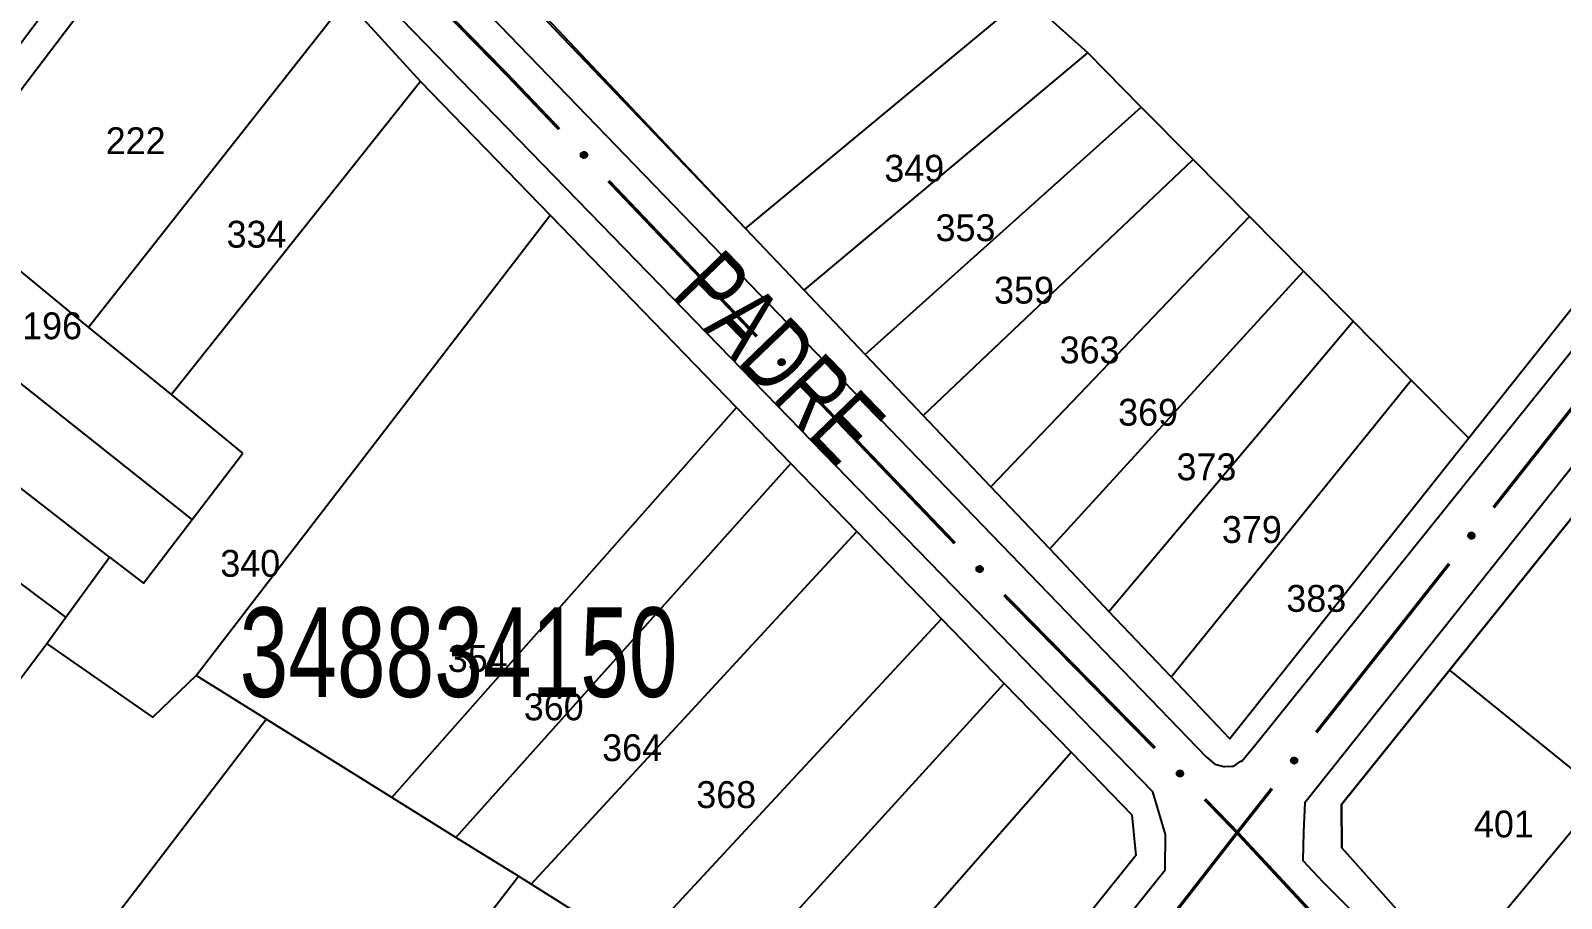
# Model space of a CAD drawing. Extents: x 199577 to 200882, y 4838726 to 4840156.
# Drawn here: x 200309.6 to 200395.1, y 4839333.4 to 4839381.8 of the extents above; entities that cross this region are included whole.
import ezdxf
from ezdxf.enums import TextEntityAlignment as Align

# ---------------------------------------------------------------- set-up
doc = ezdxf.new("R2010")
doc.units = 0
doc.header["$LTSCALE"] = 1.5
doc.header["$MEASUREMENT"] = 0
for name, color, linetype in [('CD_MALHA_LOTES', 7, 'CONTINUOUS'), ('CD_TXT_QUADRA', 2, 'CONTINUOUS'), ('RU-QUADRA', 210, 'CONTINUOUS'), ('SV-EIXO-RUA-PAV', 20, 'CONTINUOUS'), ('SV-RUA-PAVIM', 7, 'CONTINUOUS'), ('SV-TXT-RUA-PAV', 7, 'CONTINUOUS'), ('Th_NmrPorta', 1, 'CONTINUOUS')]:
    doc.layers.add(name, color=color, linetype=linetype)
doc.styles.add('ARIAL', font='ARIAL.SHX')

msp = doc.modelspace()

# ---------------------------------------------------------------- linework, layer by layer
at = {"layer": 'CD_MALHA_LOTES', "linetype": 'Continuous', "flags": 128}
for points in [[(200349.51, 4839370.79), (200326.05, 4839395.63), (200323.56, 4839397.88), (200357.95, 4839434.88), (200358.06, 4839434.65)], [(200422.88, 4839400.52), (200389.93, 4839359.07)], [(200304.27, 4839372.29), (200319, 4839391.7), (200327.19, 4839383.55)], [(200312.79, 4839365.28), (200327.19, 4839383.55)], [(200327.19, 4839383.55), (200331.34, 4839378.99)], [(200349.51, 4839370.79), (200365.14, 4839383.75)], [(200368.64, 4839380.59), (200365.14, 4839383.75)], [(200352.79, 4839367.34), (200368.64, 4839380.59)], [(200371.62, 4839377.57), (200368.64, 4839380.59)], [(200331.34, 4839378.99), (200317.43, 4839361.51)], [(200331.34, 4839378.99), (200338.59, 4839371.52)], [(200356.2, 4839363.75), (200371.62, 4839377.57)], [(200374.52, 4839374.64), (200371.62, 4839377.57)], [(200359.44, 4839360.34), (200374.52, 4839374.64)], [(200377.67, 4839371.46), (200374.52, 4839374.64)], [(200312.79, 4839365.28), (200304.27, 4839372.29)], [(200318.81, 4839345.8), (200338.59, 4839371.52)], [(200338.59, 4839371.52), (200349, 4839360.79)], [(200363.22, 4839356.35), (200377.67, 4839371.46)], [(200380.7, 4839368.4), (200377.67, 4839371.46)], [(200352.79, 4839367.34), (200349.51, 4839370.79)], [(200318.59, 4839354.53), (200301.22, 4839368.28)], [(200366.51, 4839352.88), (200380.7, 4839368.4)], [(200380.7, 4839368.4), (200383.47, 4839365.6)], [(200356.2, 4839363.75), (200352.79, 4839367.34)], [(200317.43, 4839361.51), (200312.79, 4839365.28)], [(200369.82, 4839349.39), (200383.47, 4839365.6)], [(200383.47, 4839365.6), (200386.72, 4839362.31)], [(200313.97, 4839352.42), (200298.38, 4839364.53)], [(200359.44, 4839360.34), (200356.2, 4839363.75)], [(200373.29, 4839345.74), (200386.72, 4839362.31)], [(200386.72, 4839362.31), (200389.93, 4839359.07)], [(200311.52, 4839349.06), (200295.64, 4839360.93)], [(200321.42, 4839358.24), (200317.43, 4839361.51)], [(200329.75, 4839338.99), (200349, 4839360.79)], [(200349, 4839360.79), (200352.05, 4839357.65)], [(200363.22, 4839356.35), (200359.44, 4839360.34)], [(200389.93, 4839359.07), (200376.58, 4839342.27), (200373.29, 4839345.74)], [(200318.59, 4839354.53), (200321.42, 4839358.24)], [(200333.33, 4839336.76), (200352.05, 4839357.65)], [(200352.05, 4839357.65), (200355.73, 4839353.86)], [(200366.51, 4839352.88), (200363.22, 4839356.35)], [(200313.97, 4839352.42), (200315.86, 4839350.96), (200318.59, 4839354.53)], [(200395.75, 4839354.69), (200388.85, 4839346.11)], [(200337.53, 4839334.14), (200355.73, 4839353.86)], [(200355.73, 4839353.86), (200360.47, 4839348.98)], [(200311.52, 4839349.06), (200313.97, 4839352.42)], [(200369.82, 4839349.39), (200366.51, 4839352.88)], [(200310.46, 4839347.6), (200311.52, 4839349.06)], [(200343.35, 4839330.52), (200360.47, 4839348.98)], [(200360.47, 4839348.98), (200363.97, 4839345.37)], [(200373.29, 4839345.74), (200369.82, 4839349.39)], [(200308.67, 4839345.22), (200310.46, 4839347.6)], [(200318.81, 4839345.8), (200316.39, 4839343.48), (200310.46, 4839347.6)], [(200322.72, 4839343.37), (200318.81, 4839345.8)], [(200388.85, 4839346.11), (200382.81, 4839338.6), (200382.84, 4839336.18), (200389.07, 4839329.17)], [(200388.85, 4839346.11), (200397.4, 4839339.2)], [(200344.39, 4839323.86), (200363.97, 4839345.37)], [(200363.97, 4839345.37), (200367.71, 4839341.52)], [(200303.04, 4839317.62), (200322.72, 4839343.37)], [(200329.75, 4839338.99), (200322.72, 4839343.37)], [(200349.07, 4839320.27), (200367.71, 4839341.52)], [(200367.71, 4839341.52), (200371.1, 4839338.03), (200371.32, 4839335.76), (200355.18, 4839315.6)], [(200333.33, 4839336.76), (200329.75, 4839338.99)], [(200389.07, 4839329.17), (200397.4, 4839339.2)], [(200336.82, 4839334.59), (200333.33, 4839336.76)], [(200316.28, 4839307.94), (200336.82, 4839334.59)], [(200337.53, 4839334.14), (200336.82, 4839334.59)], [(200340.05, 4839332.57), (200337.53, 4839334.14)]]:
    msp.add_lwpolyline(points, dxfattribs=at)
at = {"layer": 'RU-QUADRA', "linetype": 'Continuous', "flags": 128}
for points in [[(200422.88, 4839400.52), (200389.93, 4839359.07), (200376.58, 4839342.27), (200373.29, 4839345.74), (200369.82, 4839349.39), (200366.51, 4839352.88), (200363.22, 4839356.35), (200359.44, 4839360.34), (200356.2, 4839363.75), (200352.79, 4839367.34), (200349.51, 4839370.79), (200323.56, 4839397.88), (200357.95, 4839434.88), (200358.06, 4839434.65), (200361.99, 4839438.79), (200366.51, 4839443.56), (200369.31, 4839446.53), (200371.98, 4839449.34), (200375.38, 4839452.93), (200390.56, 4839468.96), (200393.13, 4839469.34), (200416.69, 4839446.39)], [(200304.27, 4839372.29), (200319, 4839391.7)], [(200327.19, 4839383.55), (200331.34, 4839378.99), (200338.59, 4839371.52), (200349, 4839360.79), (200352.05, 4839357.65), (200355.73, 4839353.86), (200360.47, 4839348.98), (200363.97, 4839345.37), (200367.71, 4839341.52), (200371.1, 4839338.03), (200371.32, 4839335.76), (200355.18, 4839315.6), (200351.25, 4839310.7), (200347.36, 4839305.84), (200343.24, 4839300.7), (200336.95, 4839292.84), (200332.61, 4839296.02), (200326.45, 4839300.51), (200322.75, 4839303.21), (200319.91, 4839305.29), (200316.28, 4839307.94), (200303.04, 4839317.62)], [(200396.83, 4839320.95), (200392.93, 4839324.82), (200389.07, 4839329.17), (200382.84, 4839336.18), (200382.81, 4839338.6), (200388.85, 4839346.11), (200395.75, 4839354.69)]]:
    msp.add_lwpolyline(points, dxfattribs=at)
at = {"layer": 'SV-EIXO-RUA-PAV', "const_width": 0.18}
for points in [[(200330.735343, 4839384.939073), (200335.637771, 4839379.942454)], [(200335.637771, 4839379.942454), (200336.17, 4839379.4)], [(200336.17, 4839379.4), (200339.096896, 4839376.332216)], [(200341.858087, 4839373.438114), (200350.141658, 4839364.755807)], [(200398.744987, 4839364.613783), (200391.31382, 4839355.191588)], [(200352.90644, 4839361.865138), (200361.205016, 4839353.197171)], [(200388.836764, 4839352.050857), (200381.405596, 4839342.628663)], [(200363.971506, 4839350.308139), (200372.387025, 4839341.753664)], [(200378.92854, 4839339.487931), (200377.070748, 4839337.132383)], [(200375.181883, 4839338.89209), (200376.575149, 4839337.457235)], [(200376.99, 4839337.03), (200371.539101, 4839330.033028)], [(200376.575149, 4839337.457235), (200376.99, 4839337.03)], [(200377.070748, 4839337.132383), (200376.99, 4839337.03)], [(200376.99, 4839337.03), (200383.396276, 4839330.144939)]]:
    msp.add_lwpolyline(points, dxfattribs=at)
at = {"layer": 'SV-EIXO-RUA-PAV'}
for points in [[(200340.457955, 4839375.06511), (200340.506862, 4839375.064653), (200340.548801, 4839375.05426), (200340.581285, 4839375.035524), (200340.605674, 4839375.011483), (200340.627855, 4839374.984077), (200340.644121, 4839374.951513), (200340.654169, 4839374.911371), (200340.654056, 4839374.862308), (200340.640586, 4839374.820045), (200340.623921, 4839374.787214), (200340.600316, 4839374.76034), (200340.573332, 4839374.739239), (200340.538947, 4839374.723461), (200340.498167, 4839374.713675), (200340.448835, 4839374.714983), (200340.407789, 4839374.725454), (200340.376844, 4839374.744401), (200340.349977, 4839374.768303), (200340.327668, 4839374.796553), (200340.311885, 4839374.828612), (200340.302106, 4839374.869688), (200340.304042, 4839374.918361), (200340.314018, 4839374.959419), (200340.332526, 4839374.990622), (200340.356653, 4839375.016543), (200340.38387, 4839375.039124), (200340.415924, 4839375.056839), (200340.457955, 4839375.06511)], [(200351.503497, 4839363.48971), (200351.552404, 4839363.489338), (200351.594361, 4839363.479018), (200351.626878, 4839363.460338), (200351.651308, 4839363.436339), (200351.673536, 4839363.408971), (200351.689859, 4839363.376435), (200351.699977, 4839363.33631), (200351.699948, 4839363.287247), (200351.686551, 4839363.244961), (200351.669943, 4839363.212102), (200351.646385, 4839363.185187), (200351.619437, 4839363.164039), (200351.585079, 4839363.148201), (200351.544317, 4839363.138345), (200351.494983, 4839363.139568), (200351.453919, 4839363.149968), (200351.422941, 4839363.168862), (200351.396032, 4839363.192717), (200351.373674, 4839363.220929), (200351.357836, 4839363.252959), (200351.347986, 4839363.294019), (200351.349838, 4839363.342696), (200351.359743, 4839363.383771), (200351.378197, 4839363.415005), (200351.402279, 4839363.440968), (200351.429457, 4839363.463597), (200351.46148, 4839363.481366), (200351.503497, 4839363.48971)], [(200390.250701, 4839353.665869), (200390.257127, 4839353.617385), (200390.252735, 4839353.574401), (200390.238753, 4839353.539604), (200390.21838, 4839353.512077), (200390.194366, 4839353.486263), (200390.164412, 4839353.465579), (200390.126082, 4839353.449986), (200390.077491, 4839353.443199), (200390.033753, 4839353.450592), (200389.998906, 4839353.462474), (200389.968979, 4839353.482065), (200389.944293, 4839353.505814), (200389.923836, 4839353.537639), (200389.908414, 4839353.576637), (200389.902771, 4839353.625663), (200389.907366, 4839353.667773), (200389.921773, 4839353.701075), (200389.941659, 4839353.731037), (200389.966492, 4839353.757097), (200389.996012, 4839353.777231), (200390.035305, 4839353.792689), (200390.083767, 4839353.797617), (200390.12582, 4839353.793514), (200390.159315, 4839353.779578), (200390.188372, 4839353.759335), (200390.214556, 4839353.735564), (200390.236602, 4839353.70632), (200390.250701, 4839353.665869)], [(200362.568264, 4839351.93242), (200362.617171, 4839351.932049), (200362.659128, 4839351.921729), (200362.691645, 4839351.903049), (200362.716075, 4839351.87905), (200362.738303, 4839351.851682), (200362.754626, 4839351.819146), (200362.764743, 4839351.779021), (200362.764715, 4839351.729958), (200362.751318, 4839351.687672), (200362.73471, 4839351.654813), (200362.711152, 4839351.627898), (200362.684204, 4839351.60675), (200362.649846, 4839351.590912), (200362.609084, 4839351.581056), (200362.55975, 4839351.582279), (200362.518685, 4839351.592679), (200362.487708, 4839351.611572), (200362.460799, 4839351.635428), (200362.438441, 4839351.663639), (200362.422602, 4839351.69567), (200362.412753, 4839351.73673), (200362.414605, 4839351.785406), (200362.42451, 4839351.826481), (200362.442964, 4839351.857716), (200362.467046, 4839351.883679), (200362.494224, 4839351.906307), (200362.526247, 4839351.924077), (200362.568264, 4839351.93242)], [(200380.342477, 4839341.102943), (200380.348903, 4839341.054459), (200380.344511, 4839341.011475), (200380.330529, 4839340.976679), (200380.310156, 4839340.949151), (200380.286142, 4839340.923337), (200380.256189, 4839340.902653), (200380.217858, 4839340.88706), (200380.169267, 4839340.880273), (200380.12553, 4839340.887666), (200380.090682, 4839340.899548), (200380.060755, 4839340.919139), (200380.036069, 4839340.942888), (200380.015613, 4839340.974713), (200380.00019, 4839341.013711), (200379.994548, 4839341.062737), (200379.999142, 4839341.104848), (200380.01355, 4839341.138149), (200380.033436, 4839341.168111), (200380.058268, 4839341.194171), (200380.087788, 4839341.214306), (200380.127082, 4839341.229763), (200380.175544, 4839341.234691), (200380.217596, 4839341.230588), (200380.251092, 4839341.216652), (200380.280148, 4839341.19641), (200380.306332, 4839341.172638), (200380.328378, 4839341.143394), (200380.342477, 4839341.102943)], [(200373.7675, 4839340.506712), (200373.816408, 4839340.506686), (200373.858437, 4839340.496662), (200373.891085, 4839340.478213), (200373.915684, 4839340.454387), (200373.938105, 4839340.427177), (200373.954657, 4839340.394757), (200373.965058, 4839340.354705), (200373.965376, 4839340.305643), (200373.952278, 4839340.263263), (200373.935903, 4839340.230287), (200373.912535, 4839340.203206), (200373.885737, 4839340.181869), (200373.851492, 4839340.165789), (200373.8108, 4839340.155645), (200373.761459, 4839340.156519), (200373.720322, 4839340.166629), (200373.689212, 4839340.185303), (200373.662135, 4839340.208968), (200373.639579, 4839340.237021), (200373.623514, 4839340.268939), (200373.613375, 4839340.309928), (200373.614883, 4839340.358617), (200373.624497, 4839340.399761), (200373.64273, 4839340.431125), (200373.666628, 4839340.457257), (200373.693646, 4839340.480077), (200373.725543, 4839340.498072), (200373.7675, 4839340.506712)]]:
    msp.add_lwpolyline(points, close=True, dxfattribs=at)
for points in [[(200340.302106, 4839374.869688), (200340.498167, 4839374.713675)], [(200340.304042, 4839374.918361), (200340.538947, 4839374.723461)], [(200340.306831, 4839374.892303), (200340.516085, 4839374.720417)], [(200340.309803, 4839374.936629), (200340.552116, 4839374.734047)], [(200340.311885, 4839374.828612), (200340.448835, 4839374.714983)], [(200340.312518, 4839374.846808), (200340.46781, 4839374.719622)], [(200340.314018, 4839374.959419), (200340.573332, 4839374.739239)], [(200340.323232, 4839374.809881), (200340.423529, 4839374.724523)], [(200340.325111, 4839374.971979), (200340.584378, 4839374.751627)], [(200340.327668, 4839374.796553), (200340.407789, 4839374.725454)], [(200340.332526, 4839374.990622), (200340.600316, 4839374.76034)], [(200340.346071, 4839375.001405), (200340.609014, 4839374.773246)], [(200340.356653, 4839375.016543), (200340.623921, 4839374.787214)], [(200340.373669, 4839375.02585), (200340.63011, 4839374.80846)], [(200340.38387, 4839375.039124), (200340.640586, 4839374.820045)], [(200340.40306, 4839375.044462), (200340.644475, 4839374.844797)], [(200340.415924, 4839375.056839), (200340.654056, 4839374.862308)], [(200340.436219, 4839375.059124), (200340.650319, 4839374.88809)], [(200340.457955, 4839375.06511), (200340.654169, 4839374.911371)], [(200340.484585, 4839375.063779), (200340.643735, 4839374.936502)], [(200340.506862, 4839375.064653), (200340.644121, 4839374.951513)], [(200340.530795, 4839375.058832), (200340.629163, 4839374.973519)], [(200340.548801, 4839375.05426), (200340.627855, 4839374.984077)], [(200351.359743, 4839363.383771), (200351.619437, 4839363.164039)], [(200351.370814, 4839363.396349), (200351.630462, 4839363.176446)], [(200351.378197, 4839363.415005), (200351.646385, 4839363.185187)], [(200351.391723, 4839363.425812), (200351.655061, 4839363.198107)], [(200351.402279, 4839363.440968), (200351.669943, 4839363.212102)], [(200351.419278, 4839363.450304), (200351.676095, 4839363.233358)], [(200351.429457, 4839363.463597), (200351.686551, 4839363.244961)], [(200351.448638, 4839363.468967), (200351.690398, 4839363.26972)], [(200351.46148, 4839363.481366), (200351.699948, 4839363.287247)], [(200351.481771, 4839363.483687), (200351.696166, 4839363.313024)], [(200351.503497, 4839363.48971), (200351.699977, 4839363.33631)], [(200351.530129, 4839363.488425), (200351.689499, 4839363.361423)], [(200351.552404, 4839363.489338), (200351.689859, 4839363.376435)], [(200351.576347, 4839363.483558), (200351.674863, 4839363.398415)], [(200351.594361, 4839363.479018), (200351.673536, 4839363.408971)], [(200351.347986, 4839363.294019), (200351.544317, 4839363.138345)], [(200351.349838, 4839363.342696), (200351.585079, 4839363.148201)], [(200351.352672, 4839363.316642), (200351.562223, 4839363.145118)], [(200351.355568, 4839363.360973), (200351.59823, 4839363.158811)], [(200351.357836, 4839363.252959), (200351.494983, 4839363.139568)], [(200351.358438, 4839363.271157), (200351.51395, 4839363.144239)], [(200351.369215, 4839363.234249), (200351.46966, 4839363.149064)], [(200351.373674, 4839363.220929), (200351.453919, 4839363.149968)], [(200389.996012, 4839353.777231), (200389.902771, 4839353.625663)], [(200389.966492, 4839353.757097), (200389.907366, 4839353.667773)], [(200390.035305, 4839353.792689), (200389.908414, 4839353.576637)], [(200389.979064, 4839353.763363), (200389.908658, 4839353.652059)], [(200390.014117, 4839353.779163), (200389.910032, 4839353.607529)], [(200390.05836, 4839353.791191), (200389.917608, 4839353.559845)], [(200390.083767, 4839353.797617), (200389.923836, 4839353.537639)], [(200390.102663, 4839353.794482), (200389.93617, 4839353.52609)], [(200390.12582, 4839353.793514), (200389.944293, 4839353.505814)], [(200390.139815, 4839353.784297), (200389.958111, 4839353.49662)], [(200390.159315, 4839353.779578), (200389.968979, 4839353.482065)], [(200390.171896, 4839353.767684), (200389.98298, 4839353.475268)], [(200390.188372, 4839353.759335), (200389.998906, 4839353.462474)], [(200390.199979, 4839353.743798), (200390.02081, 4839353.459335)], [(200390.214556, 4839353.735564), (200390.033753, 4839353.450592)], [(200390.222539, 4839353.717316), (200390.058807, 4839353.450221)], [(200390.236602, 4839353.70632), (200390.077491, 4839353.443199)], [(200390.241719, 4839353.686548), (200390.102492, 4839353.450524)], [(200390.250701, 4839353.665869), (200390.126082, 4839353.449986)], [(200390.253128, 4839353.639317), (200390.149496, 4839353.46385)], [(200390.257127, 4839353.617385), (200390.164412, 4839353.465579)], [(200390.254729, 4839353.592871), (200390.184096, 4839353.483483)], [(200390.252735, 4839353.574401), (200390.194366, 4839353.486263)], [(200362.412753, 4839351.73673), (200362.609084, 4839351.581056)], [(200362.414605, 4839351.785406), (200362.649846, 4839351.590912)], [(200362.417439, 4839351.759352), (200362.62699, 4839351.587829)], [(200362.420335, 4839351.803684), (200362.662997, 4839351.601522)], [(200362.422602, 4839351.69567), (200362.55975, 4839351.582279)], [(200362.423205, 4839351.713868), (200362.578716, 4839351.58695)], [(200362.42451, 4839351.826481), (200362.684204, 4839351.60675)], [(200362.433982, 4839351.676959), (200362.534427, 4839351.591775)], [(200362.435581, 4839351.83906), (200362.695229, 4839351.619157)], [(200362.438441, 4839351.663639), (200362.518685, 4839351.592679)], [(200362.442964, 4839351.857716), (200362.711152, 4839351.627898)], [(200362.45649, 4839351.868523), (200362.719827, 4839351.640818)], [(200362.467046, 4839351.883679), (200362.73471, 4839351.654813)], [(200362.484045, 4839351.893015), (200362.740862, 4839351.676069)], [(200362.494224, 4839351.906307), (200362.751318, 4839351.687672)], [(200362.513404, 4839351.911678), (200362.755165, 4839351.712431)], [(200362.526247, 4839351.924077), (200362.764715, 4839351.729958)], [(200362.546538, 4839351.926398), (200362.760933, 4839351.755734)], [(200362.568264, 4839351.93242), (200362.764743, 4839351.779021)], [(200362.594896, 4839351.931136), (200362.754266, 4839351.804134)], [(200362.617171, 4839351.932049), (200362.754626, 4839351.819146)], [(200362.641114, 4839351.926269), (200362.73963, 4839351.841126)], [(200362.659128, 4839351.921729), (200362.738303, 4839351.851682)], [(200380.087788, 4839341.214306), (200379.994548, 4839341.062737)], [(200380.058268, 4839341.194171), (200379.999142, 4839341.104848)], [(200380.127082, 4839341.229763), (200380.00019, 4839341.013711)], [(200380.07084, 4839341.200437), (200380.000434, 4839341.089133)], [(200380.105893, 4839341.216237), (200380.001808, 4839341.044603)], [(200380.150136, 4839341.228265), (200380.009385, 4839340.996919)], [(200380.175544, 4839341.234691), (200380.015613, 4839340.974713)], [(200380.19444, 4839341.231556), (200380.027946, 4839340.963164)], [(200380.217596, 4839341.230588), (200380.036069, 4839340.942888)], [(200380.231591, 4839341.221371), (200380.049888, 4839340.933694)], [(200380.251092, 4839341.216652), (200380.060755, 4839340.919139)], [(200380.263672, 4839341.204758), (200380.074756, 4839340.912343)], [(200380.280148, 4839341.19641), (200380.090682, 4839340.899548)], [(200380.291755, 4839341.180872), (200380.112587, 4839340.896409)], [(200380.306332, 4839341.172638), (200380.12553, 4839340.887666)], [(200380.314315, 4839341.15439), (200380.150583, 4839340.887296)], [(200380.328378, 4839341.143394), (200380.169267, 4839340.880273)], [(200373.613375, 4839340.309928), (200373.8108, 4839340.155645)], [(200373.614883, 4839340.358617), (200373.851492, 4839340.165789)], [(200373.617901, 4839340.332583), (200373.828658, 4839340.162544)], [(200373.620483, 4839340.376934), (200373.864567, 4839340.176491)], [(200373.623988, 4839340.28714), (200373.780392, 4839340.161324)], [(200373.624497, 4839340.399761), (200373.885737, 4839340.181869)], [(200373.63548, 4839340.412417), (200373.896674, 4839340.194353)], [(200373.64273, 4839340.431125), (200373.912535, 4839340.203206)], [(200373.656179, 4839340.442027), (200373.921119, 4839340.216188)], [(200373.666628, 4839340.457257), (200373.935903, 4839340.230287)], [(200373.683561, 4839340.466713), (200373.941904, 4839340.251586)], [(200373.693646, 4839340.480077), (200373.952278, 4839340.263263)], [(200373.712788, 4839340.485583), (200373.95595, 4839340.288048)], [(200373.725543, 4839340.498072), (200373.965376, 4839340.305643)], [(200373.745817, 4839340.500536), (200373.961412, 4839340.331391)], [(200373.7675, 4839340.506712), (200373.965058, 4839340.354705)], [(200373.79414, 4839340.505616), (200373.954403, 4839340.379743)], [(200373.816408, 4839340.506686), (200373.954657, 4839340.394757)], [(200373.840392, 4839340.501075), (200373.939506, 4839340.416631)], [(200373.858437, 4839340.496662), (200373.938105, 4839340.427177)], [(200380.333495, 4839341.123622), (200380.194268, 4839340.887599)], [(200380.342477, 4839341.102943), (200380.217858, 4839340.88706)], [(200380.344904, 4839341.076391), (200380.241272, 4839340.900924)], [(200380.348903, 4839341.054459), (200380.256189, 4839340.902653)], [(200380.346505, 4839341.029945), (200380.275873, 4839340.920557)], [(200380.344511, 4839341.011475), (200380.286142, 4839340.923337)], [(200373.623514, 4839340.268939), (200373.761459, 4839340.156519)], [(200373.635026, 4839340.250309), (200373.73607, 4839340.165836)], [(200373.639579, 4839340.237021), (200373.720322, 4839340.166629)]]:
    msp.add_lwpolyline(points, dxfattribs=at)
at = {"layer": 'SV-RUA-PAVIM', "linetype": 'Continuous'}
msp.add_polyline3d([(200395.66, 4839475.74, 12.64), (200394.93, 4839475.68, 12.64), (200394.88, 4839475.68, 12.64), (200394.1, 4839474.98, 12.64), (200390.21, 4839470.93, 12.7), (200341.85, 4839419.41, 11.91), (200322.45, 4839399.37, 11.72), (200322.32, 4839398.26, 11.54), (200322.33, 4839396.93, 11.47), (200322.98, 4839395.79, 11.47), (200322.97, 4839395.79, 11.47), (200327.7, 4839390.5, 11.48), (200327.69, 4839390.5, 11.48), (200349.79, 4839367.63, 10.38), (200375.25, 4839341.27, 9.31), (200375.73, 4839340.86, 9.31), (200376.24, 4839340.73, 9.31), (200376.29, 4839340.73, 9.31), (200376.72, 4839340.74, 9.31), (200376.8, 4839340.74, 9.31), (200377.2, 4839341.03, 9.31), (200377.24, 4839341.03, 9.31), (200378.13, 4839342.09, 9.31), (200444.02, 4839424.13, 11.84)], dxfattribs=at)
for points in [[(200500.11, 4839369.41, 10.84), (200507.14, 4839376.47, 10.84), (200507.14, 4839377.84, 10.84), (200451.62, 4839422.02, 11.55), (200449.62, 4839423.35, 11.55), (200447.33, 4839422.8, 11.55), (200405.01, 4839369.15, 9.78), (200380.76, 4839338.69, 9.78), (200380.7, 4839337.07, 9.78), (200380.66, 4839335.48, 9.78), (200381.78, 4839334.28, 9.78), (200420.88, 4839294.99, 8.01), (200426.27, 4839289.71, 8.01), (200447.92, 4839313.04, 8.09), (200486.2, 4839354.07, 9.42)], [(200321.78, 4839391.26, 11.28), (200319.92, 4839393.14, 11.3), (200318.92, 4839393.47, 11.3), (200317.94, 4839393.03, 11.3), (200277.74, 4839339.51, 9.86), (200277.41, 4839338.68, 9.88), (200277.26, 4839337.77, 9.88), (200277.28, 4839335.39, 9.88), (200277.69, 4839334.54, 9.88), (200278.99, 4839333.47, 9.88), (200336.13, 4839291.45, 7.82), (200337.24, 4839291.25, 7.82), (200338.11, 4839291.4, 7.82), (200372.96, 4839334.95, 7.99), (200372.98, 4839336.92, 7.99), (200372.27, 4839339.31, 7.99)]]:
    msp.add_polyline3d(points, close=True, dxfattribs=at)

# ---------------------------------------------------------------- texts
at = {"layer": 'CD_TXT_QUADRA', "style": 'ARIAL', "width": 0.7}
msp.add_text('348834150', height=5, dxfattribs=at).set_placement((200321.24, 4839344.61))
at = {"layer": 'SV-TXT-RUA-PAV', "style": 'ARIAL', "width": 0.7}
msp.add_text('PADRE', height=4, rotation=314, dxfattribs=at).set_placement((200345.31, 4839367.04))
at = {"layer": 'Th_NmrPorta', "color": 1}
for s, p in [('222', (200313.757015, 4839375.687344)), ('349', (200357.269143, 4839374.151366)), ('334', (200320.509992, 4839370.464523)), ('353', (200360.132182, 4839370.826739)), ('359', (200363.402182, 4839367.336739)), ('196', (200309.08375, 4839365.346558)), ('363', (200367.067015, 4839363.997344)), ('369', (200370.337015, 4839360.517344)), ('373', (200373.597015, 4839357.467344)), ('379', (200376.133442, 4839353.96375)), ('340', (200320.159992, 4839352.074523)), ('383', (200379.733349, 4839350.11577)), ('354', (200332.872189, 4839346.756034)), ('360', (200337.120305, 4839344.054517)), ('364', (200341.500305, 4839341.774517)), ('368', (200346.760305, 4839339.154517)), ('401', (200390.220366, 4839337.509086))]:
    msp.add_text(s, height=1.5, dxfattribs=at).set_placement(p, align=Align.MIDDLE_LEFT)

doc.saveas('drawing.dxf')
